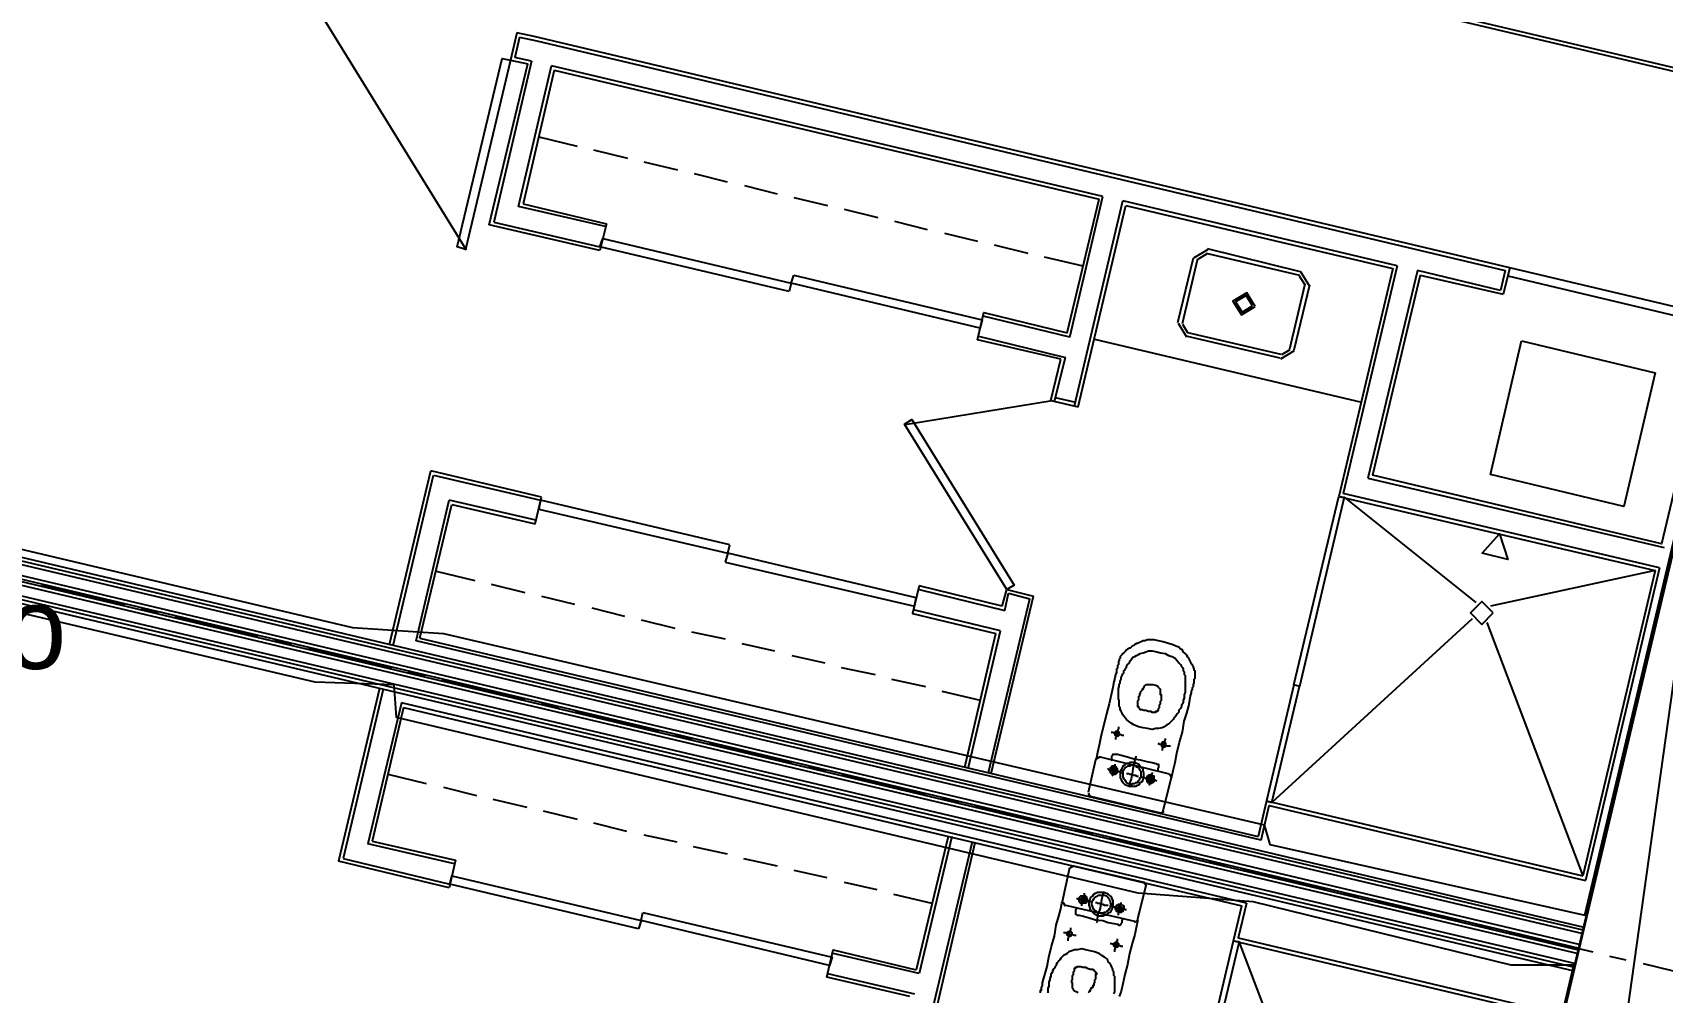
# Model space of a CAD drawing. Header units: feet. Extents: x -84 to 198, y -22 to 181.
# Drawn here: x 41.61 to 65.37, y 87.85 to 101.85 of the extents above; entities that cross this region are included whole.
import ezdxf
from ezdxf.enums import TextEntityAlignment as Align

# ---------------------------------------------------------------- set-up
doc = ezdxf.new("R2010")
doc.units = ezdxf.units.FT
for name, color, linetype in [('A-AREA-UNIDAD', 30, 'CONTINUOUS'), ('A-LINEA', 7, 'CONTINUOUS'), ('A-LINEA-FINA', 9, 'CONTINUOUS'), ('A-MURO-CONCRETO', 8, 'CONTINUOUS'), ('A-NOMBRE-ESPACIO', 2, 'CONTINUOUS')]:
    doc.layers.add(name, color=color, linetype=linetype)

msp = doc.modelspace()

# ---------------------------------------------------------------- linework, layer by layer
at = {"layer": 'A-AREA-UNIDAD'}
for points in [[(27.792, 116.0533), (28.88, 112.5689), (29.84, 108.3733), (30.112, 105.2089), (30.048, 100.6044), (29.408, 96.9244), (29.792, 96.8533), (29.952, 97.5289), (31.008, 97.5289), (33.68, 96.8889), (33.792, 96.1244), (46.272, 93.1733), (47.6, 93.0844), (59.568, 90.2933), (59.648, 90.0089), (64.24, 88.9778), (66.208, 97.2444), (66.4, 97.4578), (67.68, 97.1733), (67.84, 96.9244), (65.792, 88.3733), (66.752, 88.3733), (101.088, 80.2133)], [(62.048, 79.6444), (64.08, 88.2489), (63.168, 88.2489), (59.408, 89.1733), (57.728, 89.2978), (46.912, 91.8578), (46.88, 92.3378), (45.728, 92.3733), (33.312, 95.2889)]]:
    msp.add_lwpolyline(points, dxfattribs=at)
at = {"layer": 'A-LINEA'}
for p, q in [((68.9067, 100.4844), (49.44, 105.0844)), ((49.5067, 105.1244), (68.8667, 100.5511)), ((45.8228, 102.0901), (47.9277, 98.6805)), ((48.7067, 101.7778), (48.64, 101.4844)), ((48.92, 101.7911), (48.6667, 101.8444)), ((48.7067, 101.7778), (48.96, 101.7244)), ((63.1467, 98.4178), (48.92, 101.7911)), ((48.96, 101.7244), (63.08, 98.3778)), ((48.88, 101.4311), (48.64, 101.4844)), ((48.2667, 99.0444), (48.8267, 101.3911)), ((48.88, 101.4311), (48.3333, 99.0844)), ((48.6933, 99.3111), (49.1733, 101.3644)), ((49.2133, 101.2978), (48.76, 99.3511)), ((57.2133, 99.4578), (49.1733, 101.3644)), ((49.2133, 101.2978), (57.16, 99.4178)), ((48.9867, 100.3244), (49.5467, 100.1911)), ((49.7867, 100.1378), (50.28, 100.0178)), ((50.52, 99.9644), (51.0133, 99.8444)), ((51.2533, 99.7911), (51.7333, 99.6711)), ((51.9867, 99.6178), (52.4667, 99.4978)), ((48.76, 99.3511), (49.9733, 99.0578)), ((52.7067, 99.4444), (53.2, 99.3244)), ((56.6933, 97.4711), (57.16, 99.4178)), ((56.7333, 97.4044), (57.2133, 99.4578)), ((56.8, 96.4044), (57.5067, 99.3911)), ((61.5067, 98.4444), (57.5067, 99.3911)), ((49.96, 99.0178), (48.6933, 99.3111)), ((53.44, 99.2711), (53.9333, 99.1511)), ((56.8533, 96.3911), (57.5467, 99.3244)), ((57.5467, 99.3244), (61.44, 98.4044)), ((49.88, 98.6711), (48.2667, 99.0444)), ((48.3333, 99.0844), (49.88, 98.7244)), ((49.9733, 99.0578), (49.88, 98.6711)), ((54.1733, 99.0978), (54.6533, 98.9778)), ((54.9067, 98.9244), (55.3867, 98.8044)), ((55.6267, 98.7511), (56.12, 98.6311)), ((58.7384, 98.68), (58.5378, 98.5561)), ((58.7333, 98.6978), (60.0933, 98.3644)), ((56.36, 98.5778), (56.92, 98.4444)), ((58.3067, 97.6178), (58.5333, 98.5644)), ((58.3733, 97.6044), (58.6, 98.5511)), ((58.723, 98.6151), (58.6027, 98.5408)), ((58.72, 98.6311), (60.08, 98.3111)), ((61.44, 98.4044), (60.6533, 95.0844)), ((61.5067, 98.4444), (60.72, 95.1244)), ((63.1467, 98.4178), (63.0533, 98.0311)), ((60.16, 98.1778), (59.9333, 97.2311)), ((60.2267, 98.1644), (60, 97.2178)), ((60.1573, 98.1748), (60.083, 98.2951)), ((60.2222, 98.1594), (60.0984, 98.36)), ((61.8, 98.3778), (61.08, 95.3511)), ((61.84, 98.3111), (61.1467, 95.3911)), ((63.0133, 98.0844), (61.8, 98.3778)), ((61.84, 98.3111), (63.0533, 98.0311)), ((63.08, 98.3778), (63.0133, 98.0844)), ((56.7333, 97.4044), (55.4667, 97.7111)), ((58.3111, 97.6095), (58.435, 97.4089)), ((58.376, 97.5941), (58.4503, 97.4738)), ((59.8133, 97.1511), (58.4533, 97.4711)), ((56.6, 97.0844), (55.3867, 97.3644)), ((55.4, 97.4178), (56.6667, 97.1111)), ((57.0933, 97.3778), (60.9867, 96.4578)), ((59.8, 97.0978), (58.4267, 97.4178)), ((59.8083, 97.0889), (60.0089, 97.2127)), ((59.8236, 97.1538), (59.944, 97.2281)), ((63.32, 97.3511), (65.2667, 96.8844)), ((56.4533, 96.4844), (56.6, 97.0844)), ((56.5067, 96.4711), (56.6667, 97.1111)), ((56.52, 96.5244), (56.8133, 96.4578)), ((56.4723, 96.475), (54.3316, 96.1287)), ((56.4533, 96.4844), (56.8533, 96.3911)), ((33.4, 96.0444), (64.2133, 88.7644)), ((33.4133, 96.0978), (64.2267, 88.8044)), ((33.3467, 95.7911), (64.16, 88.4978)), ((33.36, 95.8444), (64.1733, 88.5511)), ((33.3867, 95.9911), (64.2133, 88.7111)), ((33.2933, 95.5644), (64.1067, 88.2711)), ((33.32, 95.7111), (64.1467, 88.4178)), ((33.3333, 95.7644), (64.1467, 88.4711)), ((33.2667, 95.4578), (64.08, 88.1644)), ((33.28, 95.5111), (64.0933, 88.2178)), ((46.8133, 92.9244), (47.4133, 95.4578)), ((46.8667, 92.9111), (47.4533, 95.3911)), ((49.0267, 95.0711), (47.4133, 95.4578)), ((47.4533, 95.3911), (49.0133, 95.0311)), ((61.08, 95.3511), (65.4, 94.3378)), ((48.9333, 94.6844), (49.0267, 95.0711)), ((60.6533, 95.0844), (65.2667, 94.0044)), ((65.3333, 94.0444), (60.72, 95.1244)), ((60.7333, 95.0711), (62.6533, 93.5378)), ((47.2, 92.9778), (47.68, 95.0311)), ((47.2533, 93.0178), (47.72, 94.9644)), ((48.9467, 94.7378), (47.68, 95.0311)), ((47.72, 94.9644), (48.9333, 94.6844)), ((47.4933, 93.9911), (48.0533, 93.8578)), ((65.2667, 94.0044), (62.8667, 93.4844)), ((65.2667, 94.0044), (64.2133, 89.5511)), ((65.3333, 94.0444), (64.2533, 89.4844)), ((41.7333, 93.7911), (42.9467, 93.4978)), ((48.2933, 93.8044), (48.7867, 93.6844)), ((55.7467, 93.4844), (54.5333, 93.7778)), ((54.5333, 93.7244), (55.7867, 93.4178)), ((55.7467, 93.4844), (55.8133, 93.7244)), ((55.7867, 93.4178), (55.84, 93.6711)), ((55.8133, 93.7244), (56.2, 93.6311)), ((55.84, 93.6711), (56.1467, 93.5911)), ((43.1867, 93.4444), (43.44, 93.3911)), ((49.0267, 93.6311), (49.5067, 93.5111)), ((49.76, 93.4578), (50.24, 93.3378)), ((55.72, 93.1244), (54.4533, 93.4311)), ((55.5467, 91.0578), (56.1467, 93.5911)), ((55.5867, 91.0444), (56.2, 93.6311)), ((43.68, 93.3378), (44.8933, 93.0444)), ((50.48, 93.2844), (50.9733, 93.1644)), ((62.6, 93.2978), (59.68, 90.6178)), ((62.8133, 93.2444), (64.2133, 89.5511)), ((45.1333, 92.9911), (45.3867, 92.9244)), ((59.52, 90.0711), (47.2, 92.9778)), ((47.2533, 93.0178), (59.48, 90.1244)), ((51.2133, 93.1111), (51.7067, 93.0044)), ((51.9467, 92.9378), (52.4267, 92.8311)), ((55.2, 91.1378), (55.6533, 93.0844)), ((55.2533, 91.1378), (55.72, 93.1244)), ((45.6267, 92.8711), (46.84, 92.5778)), ((52.68, 92.7644), (53.16, 92.6578)), ((47.08, 92.5244), (47.3333, 92.4711)), ((53.4, 92.5911), (53.8933, 92.4844)), ((46.6667, 92.2844), (46.0667, 89.7644)), ((46.72, 92.2711), (46.1333, 89.8044)), ((47.5733, 92.4044), (48.7867, 92.1244)), ((54.1333, 92.4178), (54.6267, 92.3111)), ((54.8667, 92.2444), (55.4267, 92.1111)), ((60.04, 92.2844), (60.04, 92.2844)), ((60.0533, 92.3644), (60.0533, 92.3644)), ((46.9867, 92.0711), (46.4933, 90.0178)), ((47.0133, 92.0044), (46.56, 90.0578)), ((59.3067, 89.1511), (46.9867, 92.0711)), ((47.0133, 92.0044), (59.24, 89.1111)), ((49.0267, 92.0711), (49.28, 92.0044)), ((49.52, 91.9511), (50.7333, 91.6578)), ((50.9733, 91.6044), (51.2267, 91.5511)), ((51.4667, 91.4844), (52.68, 91.2044)), ((57.1641, 91.2832), (57.1079, 91.2485)), ((58.1867, 91.0311), (57.16, 91.2844)), ((46.7867, 91.0311), (47.3467, 90.8978)), ((52.92, 91.1511), (53.1733, 91.0844)), ((53.4133, 91.0311), (54.6267, 90.7378)), ((57.1067, 91.2444), (57, 90.7644)), ((58.2254, 90.9737), (58.1907, 91.0299)), ((47.6, 90.8444), (48.08, 90.7244)), ((58.0933, 90.4978), (58.2133, 90.9911)), ((48.32, 90.6711), (48.8133, 90.5511)), ((54.8667, 90.6844), (55.12, 90.6311)), ((55.36, 90.5644), (56.5733, 90.2844)), ((57.0013, 90.7552), (57.0359, 90.699)), ((57.0267, 90.7111), (58.0533, 90.4711)), ((59.6, 90.6444), (59.48, 90.1244)), ((59.6, 90.6444), (64.2133, 89.5511)), ((49.0533, 90.4978), (49.5467, 90.3778)), ((49.7867, 90.3244), (50.2667, 90.2044)), ((58.0493, 90.459), (58.1054, 90.4937)), ((50.52, 90.1511), (51, 90.0444)), ((54.96, 90.1244), (54.4933, 88.1778)), ((55.0133, 90.1244), (54.5333, 88.1244)), ((56.8133, 90.2178), (57.0667, 90.1644)), ((57.3067, 90.1111), (58.52, 89.8178)), ((47.76, 89.7244), (46.4933, 90.0178)), ((46.56, 90.0578), (47.7733, 89.7778)), ((51.24, 89.9778), (51.7333, 89.8711)), ((55.3067, 90.0444), (54.7067, 87.5111)), ((55.3467, 90.0311), (54.7467, 87.4578)), ((47.68, 89.3778), (46.0667, 89.7644)), ((46.1333, 89.8044), (47.6933, 89.4311)), ((47.7733, 89.7778), (47.68, 89.3778)), ((51.9733, 89.8044), (52.4667, 89.6978)), ((52.7067, 89.6311), (53.1867, 89.5244)), ((56.6267, 89.1778), (56.7333, 89.6711)), ((56.7907, 89.6965), (56.7346, 89.6619)), ((56.7867, 89.6978), (57.8133, 89.4578)), ((58.76, 89.7644), (59.0133, 89.7111)), ((59.2533, 89.6444), (60.4667, 89.3644)), ((53.44, 89.4578), (53.92, 89.3511)), ((57.84, 89.4044), (57.72, 88.9244)), ((57.8521, 89.4004), (57.8174, 89.4565)), ((54.16, 89.2844), (54.72, 89.1511)), ((56.6279, 89.1685), (56.6626, 89.1124)), ((60.7067, 89.2978), (60.9467, 89.2444)), ((61.2, 89.1911), (62.4133, 88.8978)), ((57.68, 88.8844), (56.6533, 89.1244)), ((57.6759, 88.8724), (57.7321, 88.907)), ((59.12, 88.6044), (59.24, 89.1111)), ((62.6533, 88.8444), (62.8933, 88.7911)), ((63.1467, 88.7244), (64.36, 88.4444)), ((54.5333, 88.1244), (53.28, 88.4178)), ((59.12, 88.6044), (63.7333, 87.5111)), ((60.6133, 84.8978), (59.2, 88.5911)), ((64.6, 88.3778), (64.84, 88.3244)), ((65.0933, 88.2711), (66.3067, 87.9778)), ((54.4, 87.7911), (53.1867, 88.0711)), ((53.2, 88.1244), (54.4667, 87.8311))]:
    msp.add_line(p, q, dxfattribs=at)
for points in [[(48.6667, 101.8444), (48.5733, 101.4444), (48.8267, 101.3911)], [(48.5733, 101.4444), (47.92, 98.6844), (47.8, 98.7244), (48.4533, 101.4711), (48.5733, 101.4444)], [(52.64, 98.0711), (49.88, 98.7244), (49.92, 98.8444), (52.6667, 98.1911), (52.64, 98.0711)], [(65.9067, 97.7644), (63.1467, 98.4178), (63.12, 98.2978), (65.88, 97.6444), (65.9067, 97.7644)], [(52.7067, 98.3111), (55.4533, 97.6578), (55.4267, 97.5378), (52.6667, 98.1911), (52.7067, 98.3111)], [(59.4355, 97.8527), (59.3117, 98.0533), (59.1111, 97.9295), (59.235, 97.7289), (59.4355, 97.8527)], [(59.3966, 97.8619), (59.3025, 98.0144), (59.1501, 97.9203), (59.2442, 97.7678), (59.3966, 97.8619)], [(55.3867, 97.3644), (55.48, 97.7644), (56.6933, 97.4711)], [(67.9067, 97.1111), (63.6533, 79.0978), (62.0267, 79.4844), (66.28, 97.4978), (67.9067, 97.1111)], [(66.0533, 97.3111), (65.36, 94.3911), (61.1467, 95.3911)], [(65.2667, 96.8844), (64.8133, 94.9378), (62.8667, 95.4044), (63.32, 97.3511)], [(55.8133, 93.7244), (54.32, 96.1378), (54.4267, 96.2044), (55.92, 93.7911), (55.8133, 93.7244)], [(60.7333, 95.0711), (60.08, 92.3111), (60, 92.3378), (60.6533, 95.0844), (60.7333, 95.0711)], [(51.7733, 94.3778), (49.0133, 95.0311), (48.9867, 94.8978), (51.7467, 94.2578), (51.7733, 94.3778)], [(60.6933, 95.0311), (60.6933, 95.0311), (60.6933, 95.0311)], [(51.7067, 94.1244), (54.4667, 93.4844), (54.4933, 93.6044), (51.7467, 94.2578), (51.7067, 94.1244)], [(54.5333, 93.7778), (54.44, 93.3778), (55.6533, 93.0844)], [(62.9067, 93.3844), (62.74, 93.5511), (62.5733, 93.3844), (62.74, 93.2178), (62.9067, 93.3844)], [(58.2133, 90.9911), (58.2267, 91.0178), (58.24, 91.0844), (58.2667, 91.2044), (58.2933, 91.3378), (58.3333, 91.4978), (58.3733, 91.6444), (58.4, 91.8044), (58.44, 91.9244), (58.4667, 92.0311), (58.48, 92.1111), (58.4933, 92.1778), (58.5067, 92.2178), (58.5067, 92.2444), (58.52, 92.2711), (58.52, 92.2844), (58.52, 92.2978), (58.5333, 92.3111), (58.5333, 92.3244), (58.5333, 92.3378), (58.5333, 92.3511), (58.5467, 92.3644), (58.5467, 92.3778), (58.5467, 92.3911), (58.5467, 92.4178), (58.56, 92.4311), (58.56, 92.4444), (58.56, 92.4578), (58.56, 92.4711), (58.56, 92.4844), (58.56, 92.4978), (58.56, 92.5111), (58.56, 92.5378), (58.5467, 92.5511), (58.5467, 92.5644), (58.5333, 92.5778), (58.5333, 92.6044), (58.52, 92.6178), (58.52, 92.6311), (58.5067, 92.6444), (58.4933, 92.6711), (58.48, 92.6844), (58.48, 92.6978), (58.4667, 92.7244), (58.4533, 92.7378), (58.44, 92.7644), (58.4267, 92.7778), (58.4133, 92.7911), (58.3867, 92.8178), (58.3733, 92.8444), (58.3467, 92.8578), (58.32, 92.8844), (58.28, 92.8978), (58.2267, 92.9244), (58.1733, 92.9378), (58.0933, 92.9644), (58.0267, 92.9778), (57.96, 92.9911), (57.9067, 92.9911), (57.8667, 92.9911), (57.8267, 92.9778), (57.8, 92.9778), (57.7733, 92.9644), (57.7467, 92.9511), (57.72, 92.9378), (57.7067, 92.9378), (57.68, 92.9244), (57.6667, 92.9111), (57.64, 92.8978), (57.6267, 92.8844), (57.6133, 92.8711), (57.6, 92.8711), (57.5733, 92.8578), (57.56, 92.8444), (57.5467, 92.8311), (57.5333, 92.8178), (57.52, 92.8044), (57.5067, 92.7911), (57.4933, 92.7778), (57.48, 92.7644), (57.4667, 92.7511), (57.4667, 92.7244), (57.4533, 92.7111), (57.4533, 92.6978), (57.4533, 92.6844), (57.44, 92.6711), (57.44, 92.6578), (57.44, 92.6444), (57.44, 92.6311), (57.4267, 92.6178), (57.4267, 92.6044), (57.4267, 92.5911), (57.4267, 92.5778), (57.4133, 92.5644), (57.4133, 92.5511), (57.4133, 92.5378), (57.4133, 92.5244), (57.4133, 92.5111), (57.4, 92.4844), (57.3867, 92.4311), (57.3733, 92.3778), (57.36, 92.2978), (57.3333, 92.1911), (57.3067, 92.0578), (57.2667, 91.9111), (57.2267, 91.7511), (57.1867, 91.6044), (57.16, 91.4578), (57.1333, 91.3511), (57.12, 91.2711), (57.1067, 91.2444)], [(57.8, 91.7111), (57.7333, 91.7244), (57.6667, 91.7511), (57.6267, 91.7778), (57.5867, 91.8044), (57.56, 91.8311), (57.5333, 91.8578), (57.5067, 91.8978), (57.4933, 91.9244), (57.48, 91.9511), (57.4667, 91.9778), (57.4667, 92.0044), (57.4533, 92.0178), (57.4533, 92.0444), (57.4533, 92.0711), (57.4533, 92.0844), (57.4533, 92.1111), (57.44, 92.1244), (57.44, 92.1511), (57.44, 92.1644), (57.44, 92.1911), (57.44, 92.2044), (57.44, 92.2311), (57.44, 92.2578), (57.44, 92.2844), (57.4533, 92.3111), (57.4533, 92.3378), (57.4667, 92.3644), (57.4667, 92.3911), (57.48, 92.4178), (57.48, 92.4444), (57.4933, 92.4711), (57.5067, 92.4978), (57.52, 92.5111), (57.52, 92.5378), (57.5333, 92.5511), (57.5467, 92.5778), (57.56, 92.5911), (57.56, 92.6044), (57.5733, 92.6311), (57.5867, 92.6444), (57.6, 92.6578), (57.6, 92.6711), (57.6133, 92.6844), (57.6267, 92.6978), (57.64, 92.7244), (57.6533, 92.7378), (57.68, 92.7511), (57.7067, 92.7644), (57.7333, 92.7778), (57.76, 92.7911), (57.8, 92.8044), (57.84, 92.8178), (57.88, 92.8311), (57.9333, 92.8311), (58, 92.8178), (58.0533, 92.8044), (58.12, 92.7911), (58.1733, 92.7644), (58.2267, 92.7511), (58.2667, 92.7244), (58.2933, 92.6978), (58.32, 92.6578), (58.3467, 92.6311), (58.36, 92.6044), (58.3733, 92.5911), (58.3867, 92.5644), (58.3867, 92.5378), (58.4, 92.5244), (58.4, 92.4978), (58.4, 92.4844), (58.4133, 92.4711), (58.4133, 92.4444), (58.4133, 92.4311), (58.4133, 92.4044), (58.4133, 92.3911), (58.4133, 92.3644), (58.4133, 92.3511), (58.4133, 92.3244), (58.4133, 92.2978), (58.4133, 92.2711), (58.4133, 92.2578), (58.4133, 92.2311), (58.4, 92.1911), (58.4, 92.1644), (58.4, 92.1378), (58.3867, 92.1111), (58.3867, 92.0844), (58.3733, 92.0578), (58.36, 92.0444), (58.36, 92.0178), (58.3467, 91.9911), (58.3333, 91.9778), (58.32, 91.9644), (58.32, 91.9378), (58.3067, 91.9244), (58.2933, 91.9111), (58.28, 91.8844), (58.2667, 91.8711), (58.2533, 91.8578), (58.24, 91.8311), (58.2267, 91.8178), (58.2133, 91.8044), (58.1867, 91.7778), (58.1733, 91.7644), (58.1467, 91.7511), (58.1067, 91.7244), (58.08, 91.7111), (58.0267, 91.6978), (57.9867, 91.6978), (57.9333, 91.6844), (57.8667, 91.6978), (57.8, 91.7111)], [(57.96, 91.9378), (57.9733, 91.9378), (57.9867, 91.9378), (57.9867, 91.9511), (58, 91.9511), (58.0133, 91.9511), (58.0133, 91.9644), (58.0267, 91.9644), (58.0267, 91.9778), (58.0267, 91.9911), (58.04, 92.0044), (58.04, 92.0178), (58.04, 92.0311), (58.04, 92.0444), (58.0533, 92.0578), (58.0533, 92.0711), (58.0533, 92.0844), (58.0533, 92.0978), (58.0667, 92.1111), (58.0667, 92.1244), (58.0667, 92.1378), (58.0667, 92.1511), (58.0667, 92.1644), (58.0667, 92.1778), (58.0667, 92.1911), (58.0533, 92.1911), (58.0533, 92.2044), (58.0533, 92.2178), (58.0533, 92.2311), (58.0533, 92.2444), (58.0533, 92.2578), (58.0533, 92.2711), (58.04, 92.2844), (58.0267, 92.2978), (58.0133, 92.3111), (57.9867, 92.3244), (57.9467, 92.3378), (57.9067, 92.3378), (57.88, 92.3378), (57.8667, 92.3378), (57.84, 92.3378), (57.8267, 92.3244), (57.8133, 92.3111), (57.8133, 92.2978), (57.8, 92.2844), (57.8, 92.2711), (57.7867, 92.2711), (57.7867, 92.2578), (57.7733, 92.2444), (57.76, 92.2311), (57.76, 92.2178), (57.76, 92.2044), (57.7467, 92.2044), (57.7467, 92.1911), (57.7467, 92.1778), (57.7333, 92.1644), (57.7333, 92.1511), (57.7333, 92.1378), (57.7333, 92.1111), (57.72, 92.0978), (57.72, 92.0844), (57.72, 92.0711), (57.72, 92.0578), (57.72, 92.0444), (57.72, 92.0311), (57.72, 92.0178), (57.7333, 92.0178), (57.7333, 92.0044), (57.7467, 91.9911), (57.76, 91.9778), (57.7867, 91.9778), (57.8133, 91.9644), (57.84, 91.9644), (57.88, 91.9511), (57.9067, 91.9511), (57.9333, 91.9378), (57.9467, 91.9378), (57.96, 91.9378)], [(59.68, 90.6178), (60.08, 92.3111), (60, 92.3378), (59.6, 90.6444), (59.68, 90.6178)], [(57.3333, 91.6444), (57.36, 91.6444), (57.3733, 91.6311), (57.4133, 91.6311), (57.44, 91.6178), (57.4667, 91.6178), (57.4933, 91.6044), (57.5067, 91.6044), (57.52, 91.6044)], [(57.4267, 91.6578), (57.4133, 91.6578), (57.4, 91.6578), (57.4, 91.6444), (57.3867, 91.6444), (57.3867, 91.6311), (57.3867, 91.6178), (57.3867, 91.6044), (57.4, 91.6044), (57.4, 91.5911), (57.4133, 91.5911), (57.4267, 91.5911), (57.44, 91.5911), (57.44, 91.6044), (57.4533, 91.6044), (57.4533, 91.6178), (57.4533, 91.6311), (57.4533, 91.6444), (57.44, 91.6444), (57.44, 91.6578), (57.4267, 91.6578)], [(57.44, 91.7244), (57.44, 91.7111), (57.44, 91.6978), (57.4267, 91.6711), (57.4267, 91.6444), (57.4133, 91.6178), (57.4133, 91.5778), (57.4, 91.5644), (57.4, 91.5378)], [(58.12, 91.5511), (58.12, 91.5378), (58.1067, 91.5111), (58.1067, 91.4844), (58.0933, 91.4444), (58.0933, 91.4178), (58.08, 91.4044), (58.08, 91.3778)], [(57.3333, 91.2311), (57.3467, 91.2444), (57.3467, 91.2578), (57.3467, 91.2844), (57.3467, 91.2978), (57.36, 91.3111), (57.36, 91.3244), (57.3733, 91.3244), (57.3867, 91.3244), (57.4267, 91.3244), (57.48, 91.3111), (57.5733, 91.2844), (57.6667, 91.2578), (57.76, 91.2444), (57.8533, 91.2178), (57.9333, 91.2044), (57.9867, 91.1911), (58, 91.1778), (58.0133, 91.1778), (58.0267, 91.1778), (58.0267, 91.1644), (58.0267, 91.1511), (58.0267, 91.1378), (58.0267, 91.1244), (58.0133, 91.1111), (58.0133, 91.0978), (58.0133, 91.0844)], [(57.6933, 91.2978), (57.6933, 91.2844), (57.68, 91.2444), (57.6667, 91.1778), (57.6533, 91.1111), (57.64, 91.0311), (57.6267, 90.9644), (57.6, 90.8978), (57.6, 90.8578), (57.5867, 90.8444)], [(58.0133, 91.4844), (58.04, 91.4711), (58.0533, 91.4711), (58.0933, 91.4711), (58.12, 91.4578), (58.1467, 91.4444), (58.1733, 91.4444), (58.1867, 91.4444), (58.2, 91.4444)], [(58.1067, 91.4978), (58.0933, 91.4978), (58.08, 91.4978), (58.08, 91.4844), (58.0667, 91.4844), (58.0667, 91.4711), (58.0667, 91.4578), (58.0667, 91.4444), (58.08, 91.4311), (58.0933, 91.4311), (58.1067, 91.4311), (58.12, 91.4311), (58.12, 91.4444), (58.1333, 91.4444), (58.1333, 91.4578), (58.1333, 91.4711), (58.1333, 91.4844), (58.12, 91.4844), (58.12, 91.4978), (58.1067, 91.4978)], [(57.28, 91.1111), (57.2933, 91.1111), (57.3067, 91.0978), (57.3467, 91.0978), (57.3733, 91.0844), (57.4133, 91.0844), (57.4533, 91.0711), (57.48, 91.0578), (57.4933, 91.0578), (57.5067, 91.0578)], [(57.3867, 91.1511), (57.3733, 91.1511), (57.36, 91.1511), (57.3467, 91.1511), (57.3467, 91.1378), (57.3333, 91.1378), (57.3333, 91.1244), (57.32, 91.1244), (57.32, 91.1111), (57.3067, 91.0978), (57.3067, 91.0844), (57.32, 91.0711), (57.32, 91.0578), (57.3333, 91.0444), (57.3467, 91.0311), (57.36, 91.0311), (57.3733, 91.0311), (57.3867, 91.0311), (57.4, 91.0311), (57.4, 91.0444), (57.4133, 91.0444), (57.4267, 91.0578), (57.4267, 91.0711), (57.4267, 91.0844), (57.4267, 91.0978), (57.4267, 91.1111), (57.4133, 91.1244), (57.4133, 91.1378), (57.4, 91.1378), (57.3867, 91.1511)], [(57.3733, 91.1244), (57.36, 91.1244), (57.36, 91.1111), (57.3467, 91.1111), (57.3467, 91.0978), (57.3333, 91.0844), (57.3467, 91.0844), (57.3467, 91.0711), (57.36, 91.0578), (57.3733, 91.0578), (57.3867, 91.0578), (57.4, 91.0711), (57.4, 91.0844), (57.4, 91.0978), (57.4, 91.1111), (57.3867, 91.1111), (57.3867, 91.1244), (57.3733, 91.1244)], [(57.3867, 91.1778), (57.3867, 91.1644), (57.3867, 91.1378), (57.3733, 91.1111), (57.3733, 91.0711), (57.36, 91.0444), (57.36, 91.0178), (57.3467, 91.0044)], [(57.68, 91.2044), (57.64, 91.2044), (57.6133, 91.2044), (57.5867, 91.1911), (57.56, 91.1911), (57.5333, 91.1644), (57.5067, 91.1511), (57.4933, 91.1244), (57.48, 91.0978), (57.4667, 91.0711), (57.4667, 91.0311), (57.4667, 91.0044), (57.4667, 90.9778), (57.48, 90.9511), (57.4933, 90.9244), (57.52, 90.8978), (57.5333, 90.8844), (57.56, 90.8711), (57.6, 90.8578), (57.6267, 90.8578), (57.6533, 90.8578), (57.6933, 90.8578), (57.72, 90.8711), (57.7467, 90.8844), (57.76, 90.9111), (57.7867, 90.9244), (57.8, 90.9511), (57.8133, 90.9911), (57.8133, 91.0178), (57.8133, 91.0444), (57.8, 91.0844), (57.8, 91.1111), (57.7733, 91.1378), (57.76, 91.1511), (57.7333, 91.1778), (57.7067, 91.1911), (57.68, 91.2044)], [(57.6667, 91.1644), (57.64, 91.1644), (57.6267, 91.1644), (57.6, 91.1511), (57.5733, 91.1511), (57.56, 91.1378), (57.5333, 91.1244), (57.52, 91.0978), (57.5067, 91.0844), (57.5067, 91.0578), (57.5067, 91.0311), (57.5067, 91.0044), (57.5067, 90.9911), (57.52, 90.9644), (57.5333, 90.9511), (57.5467, 90.9244), (57.56, 90.9111), (57.5867, 90.8978), (57.6, 90.8978), (57.6267, 90.8844), (57.6533, 90.8978), (57.68, 90.8978), (57.6933, 90.9111), (57.72, 90.9111), (57.7333, 90.9378), (57.7467, 90.9511), (57.76, 90.9778), (57.7733, 90.9911), (57.7733, 91.0178), (57.7733, 91.0444), (57.7733, 91.0711), (57.76, 91.0844), (57.7467, 91.1111), (57.7333, 91.1244), (57.7067, 91.1378), (57.6933, 91.1511), (57.6667, 91.1644)], [(57.56, 91.0444), (57.5867, 91.0444), (57.6, 91.0311), (57.6267, 91.0311), (57.6667, 91.0178), (57.6933, 91.0178), (57.7067, 91.0044), (57.7333, 91.0044)], [(57.9333, 91.0578), (57.9333, 91.0444), (57.92, 91.0311), (57.92, 91.0044), (57.9067, 90.9778), (57.9067, 90.9511), (57.8933, 90.9244), (57.8933, 90.8978), (57.8933, 90.8844), (57.88, 90.8711)], [(57.7733, 90.9911), (57.7867, 90.9911), (57.8, 90.9911), (57.84, 90.9778), (57.8667, 90.9644), (57.9067, 90.9644), (57.9467, 90.9511), (57.9733, 90.9511), (58, 90.9378)], [(57.92, 91.0178), (57.9067, 91.0178), (57.8933, 91.0178), (57.88, 91.0178), (57.8667, 91.0044), (57.8533, 90.9911), (57.8533, 90.9778), (57.84, 90.9644), (57.8533, 90.9511), (57.8533, 90.9378), (57.8533, 90.9244), (57.8667, 90.9244), (57.8667, 90.9111), (57.88, 90.9111), (57.8933, 90.9111), (57.9067, 90.8978), (57.92, 90.8978), (57.92, 90.9111), (57.9333, 90.9111), (57.9467, 90.9111), (57.9467, 90.9244), (57.96, 90.9244), (57.96, 90.9378), (57.96, 90.9511), (57.96, 90.9644), (57.96, 90.9778), (57.96, 90.9911), (57.96, 91.0044), (57.9467, 91.0044), (57.9333, 91.0178), (57.92, 91.0178)], [(57.92, 90.9911), (57.9067, 90.9911), (57.8933, 90.9911), (57.88, 90.9911), (57.88, 90.9778), (57.88, 90.9644), (57.88, 90.9511), (57.88, 90.9378), (57.8933, 90.9378), (57.9067, 90.9378), (57.92, 90.9378), (57.9333, 90.9378), (57.9333, 90.9511), (57.9333, 90.9644), (57.9333, 90.9778), (57.9333, 90.9911), (57.92, 90.9911)], [(59.52, 90.0711), (59.64, 90.5778), (64.2533, 89.4844)], [(59.6533, 90.6711), (59.6533, 90.6711), (59.6533, 90.6711)], [(50.44, 88.7778), (47.6933, 89.4311), (47.72, 89.5511), (50.48, 88.8978), (50.44, 88.7778)], [(56.3067, 87.8444), (56.3067, 87.8578), (56.3067, 87.8711), (56.3067, 87.8844), (56.32, 87.8844), (56.32, 87.8978), (56.32, 87.9244), (56.3333, 87.9511), (56.3333, 87.9911), (56.3467, 88.0444), (56.3733, 88.1244), (56.4, 88.2311), (56.4267, 88.3644), (56.4667, 88.5244), (56.5067, 88.6711), (56.5333, 88.8311), (56.5733, 88.9644), (56.6, 89.0711), (56.6133, 89.1511), (56.6267, 89.1778)], [(56.84, 89.2311), (56.84, 89.2178), (56.8667, 89.2178), (56.8933, 89.2178), (56.9333, 89.2044), (56.9733, 89.1911), (57, 89.1911), (57.04, 89.1778), (57.0533, 89.1778), (57.0667, 89.1778)], [(56.9067, 89.1511), (56.8933, 89.1511), (56.88, 89.1644), (56.8667, 89.1778), (56.8667, 89.1911), (56.8667, 89.2044), (56.8667, 89.2178), (56.8667, 89.2311), (56.88, 89.2311), (56.88, 89.2444), (56.8933, 89.2578), (56.9067, 89.2578), (56.92, 89.2578), (56.9333, 89.2578), (56.9467, 89.2578), (56.96, 89.2578), (56.96, 89.2444), (56.9733, 89.2444), (56.9733, 89.2311), (56.9867, 89.2178), (56.9867, 89.2044), (56.9867, 89.1911), (56.9867, 89.1778), (56.9733, 89.1778), (56.9733, 89.1644), (56.96, 89.1511), (56.9467, 89.1511), (56.9333, 89.1511), (56.92, 89.1511), (56.9067, 89.1511)], [(56.92, 89.1778), (56.9067, 89.1778), (56.8933, 89.1911), (56.8933, 89.2044), (56.8933, 89.2178), (56.9067, 89.2311), (56.92, 89.2311), (56.9333, 89.2311), (56.9467, 89.2311), (56.9467, 89.2178), (56.96, 89.2178), (56.96, 89.2044), (56.96, 89.1911), (56.9467, 89.1911), (56.9467, 89.1778), (56.9333, 89.1778), (56.92, 89.1778)], [(56.9067, 89.1111), (56.9067, 89.1378), (56.92, 89.1511), (56.92, 89.1911), (56.9333, 89.2178), (56.9333, 89.2444), (56.9467, 89.2711), (56.9467, 89.2844), (56.9467, 89.2978)], [(57.1467, 88.9644), (57.12, 88.9778), (57.0933, 88.9911), (57.0667, 89.0178), (57.0533, 89.0311), (57.0267, 89.0578), (57.0267, 89.0844), (57.0133, 89.1244), (57.0133, 89.1511), (57.0133, 89.1778), (57.0267, 89.2044), (57.04, 89.2444), (57.0667, 89.2578), (57.08, 89.2844), (57.1067, 89.2978), (57.1333, 89.3111), (57.1733, 89.3111), (57.2, 89.3111), (57.2267, 89.3111), (57.2667, 89.2978), (57.2933, 89.2844), (57.3067, 89.2711), (57.3333, 89.2444), (57.3467, 89.2178), (57.36, 89.1911), (57.36, 89.1644), (57.36, 89.1378), (57.36, 89.0978), (57.3467, 89.0711), (57.3333, 89.0444), (57.32, 89.0178), (57.2933, 89.0044), (57.2667, 88.9778), (57.24, 88.9778), (57.2133, 88.9644), (57.1867, 88.9644), (57.1467, 88.9644)], [(57.16, 89.0044), (57.1333, 89.0178), (57.12, 89.0311), (57.0933, 89.0444), (57.08, 89.0578), (57.0667, 89.0844), (57.0667, 89.0978), (57.0533, 89.1244), (57.0533, 89.1511), (57.0533, 89.1778), (57.0667, 89.1911), (57.08, 89.2178), (57.0933, 89.2311), (57.1067, 89.2444), (57.1333, 89.2578), (57.1467, 89.2711), (57.1733, 89.2711), (57.2, 89.2711), (57.2267, 89.2711), (57.24, 89.2711), (57.2667, 89.2578), (57.28, 89.2444), (57.3067, 89.2178), (57.3067, 89.2044), (57.32, 89.1778), (57.32, 89.1644), (57.3333, 89.1378), (57.32, 89.1111), (57.32, 89.0844), (57.3067, 89.0711), (57.2933, 89.0444), (57.2667, 89.0311), (57.2533, 89.0178), (57.2267, 89.0178), (57.2133, 89.0044), (57.1867, 89.0044), (57.16, 89.0044)], [(57.1067, 89.1644), (57.12, 89.1644), (57.1333, 89.1511), (57.16, 89.1511), (57.1867, 89.1378), (57.2133, 89.1378), (57.24, 89.1244), (57.2667, 89.1244), (57.28, 89.1244), (57.2933, 89.1244)], [(57.12, 88.8711), (57.1333, 88.8844), (57.1333, 88.9244), (57.1467, 88.9911), (57.1733, 89.0578), (57.1867, 89.1378), (57.2, 89.2044), (57.2133, 89.2711), (57.2267, 89.3111), (57.2267, 89.3244)], [(57.4533, 89.0178), (57.44, 89.0178), (57.4267, 89.0311), (57.4133, 89.0311), (57.4133, 89.0444), (57.4, 89.0578), (57.4, 89.0711), (57.4, 89.0844), (57.4, 89.0978), (57.4133, 89.1111), (57.4133, 89.1244), (57.4267, 89.1244), (57.44, 89.1378), (57.4533, 89.1378), (57.4667, 89.1378), (57.48, 89.1378), (57.4933, 89.1244), (57.5067, 89.1244), (57.5067, 89.1111), (57.52, 89.1111), (57.52, 89.0978), (57.52, 89.0844), (57.52, 89.0711), (57.52, 89.0578), (57.5067, 89.0444), (57.5067, 89.0311), (57.4933, 89.0311), (57.48, 89.0178), (57.4667, 89.0178), (57.4533, 89.0178)], [(57.44, 88.9778), (57.44, 88.9911), (57.44, 89.0044), (57.4533, 89.0311), (57.4533, 89.0578), (57.4667, 89.0844), (57.4667, 89.1244), (57.48, 89.1378), (57.48, 89.1644)], [(59.3067, 89.1511), (59.1867, 88.6444), (63.8, 87.5511)], [(50.5067, 89.0178), (53.2667, 88.3644), (53.2267, 88.2444), (50.48, 88.8978), (50.5067, 89.0178)], [(56.8267, 89.0844), (56.8267, 89.0711), (56.8267, 89.0578), (56.8133, 89.0444), (56.8133, 89.0311), (56.8133, 89.0178), (56.8133, 89.0044), (56.8133, 88.9911), (56.8267, 88.9911), (56.84, 88.9778), (56.8667, 88.9778), (56.9333, 88.9644), (57.0133, 88.9378), (57.1067, 88.9111), (57.2133, 88.8978), (57.2933, 88.8711), (57.3733, 88.8578), (57.4267, 88.8444), (57.4533, 88.8311), (57.4667, 88.8311), (57.48, 88.8444), (57.48, 88.8578), (57.4933, 88.8711), (57.4933, 88.8844), (57.4933, 88.8978), (57.4933, 88.9111), (57.5067, 88.9244)], [(57.3333, 89.1111), (57.3467, 89.1111), (57.36, 89.0978), (57.3867, 89.0978), (57.4267, 89.0844), (57.4667, 89.0844), (57.4933, 89.0711), (57.5333, 89.0578), (57.5467, 89.0578), (57.56, 89.0578)], [(57.4533, 89.0444), (57.44, 89.0444), (57.44, 89.0578), (57.4267, 89.0578), (57.4267, 89.0711), (57.4267, 89.0844), (57.44, 89.0978), (57.44, 89.1111), (57.4533, 89.1111), (57.4667, 89.1111), (57.48, 89.0978), (57.4933, 89.0844), (57.4933, 89.0711), (57.4933, 89.0578), (57.48, 89.0578), (57.48, 89.0444), (57.4667, 89.0444), (57.4533, 89.0444)], [(57.72, 88.9244), (57.72, 88.8844), (57.7067, 88.8178), (57.68, 88.6978), (57.64, 88.5644), (57.6, 88.4178), (57.5733, 88.2578), (57.5333, 88.1111), (57.5067, 87.9778), (57.48, 87.8711), (57.4533, 87.7911)], [(56.64, 88.7244), (56.6533, 88.7244), (56.6667, 88.7244), (56.6933, 88.7111), (56.72, 88.7111), (56.7467, 88.6978), (56.7733, 88.6978), (56.8, 88.6844), (56.8133, 88.6844), (56.8267, 88.6844)], [(56.72, 88.6711), (56.7067, 88.6711), (56.7067, 88.6844), (56.6933, 88.6844), (56.6933, 88.6978), (56.6933, 88.7111), (56.6933, 88.7244), (56.7067, 88.7244), (56.7067, 88.7378), (56.72, 88.7378), (56.7333, 88.7378), (56.7467, 88.7378), (56.76, 88.7244), (56.76, 88.7111), (56.76, 88.6978), (56.76, 88.6844), (56.7467, 88.6711), (56.7333, 88.6711), (56.72, 88.6711)], [(56.7067, 88.6044), (56.7067, 88.6178), (56.7067, 88.6311), (56.72, 88.6578), (56.72, 88.6844), (56.7333, 88.7111), (56.7333, 88.7511), (56.7467, 88.7644), (56.7467, 88.7911)], [(53.1867, 88.0711), (53.28, 88.4711), (54.4933, 88.1778)], [(57.0267, 88.4578), (56.96, 88.4711), (56.9067, 88.4844), (56.84, 88.4711), (56.8, 88.4711), (56.76, 88.4578), (56.72, 88.4444), (56.6933, 88.4178), (56.6667, 88.4044), (56.64, 88.3911), (56.6133, 88.3644), (56.6, 88.3511), (56.5867, 88.3244), (56.5733, 88.3111), (56.56, 88.2978), (56.5467, 88.2844), (56.5333, 88.2578), (56.5333, 88.2444), (56.52, 88.2311), (56.5067, 88.2044), (56.4933, 88.1911), (56.48, 88.1644), (56.48, 88.1511), (56.4667, 88.1244), (56.4533, 88.1111), (56.4533, 88.0844), (56.44, 88.0578), (56.44, 88.0311), (56.4267, 88.0044), (56.4267, 87.9644), (56.4267, 87.9378), (56.4133, 87.9111), (56.4133, 87.8844), (56.4133, 87.8711), (56.4133, 87.8444)], [(57.3733, 87.8311), (57.3867, 87.8578), (57.3867, 87.8844), (57.3867, 87.9111), (57.3867, 87.9378), (57.3867, 87.9511), (57.3867, 87.9778), (57.3867, 88.0044), (57.3867, 88.0178), (57.3867, 88.0444), (57.3867, 88.0578), (57.3867, 88.0844), (57.3733, 88.0978), (57.3733, 88.1244), (57.3733, 88.1511), (57.36, 88.1644), (57.36, 88.1911), (57.3467, 88.2178), (57.3333, 88.2444), (57.32, 88.2711), (57.2933, 88.2978), (57.28, 88.3378), (57.24, 88.3644), (57.2, 88.3911), (57.16, 88.4178), (57.0933, 88.4444), (57.0267, 88.4578)], [(57.32, 88.5644), (57.3333, 88.5644), (57.3467, 88.5644), (57.3733, 88.5511), (57.4, 88.5511), (57.4267, 88.5378), (57.4533, 88.5378), (57.48, 88.5244), (57.4933, 88.5244), (57.5067, 88.5244)], [(57.4, 88.5111), (57.3867, 88.5111), (57.3867, 88.5244), (57.3733, 88.5244), (57.3733, 88.5378), (57.3733, 88.5511), (57.3733, 88.5644), (57.3867, 88.5644), (57.3867, 88.5778), (57.4, 88.5778), (57.4133, 88.5778), (57.4267, 88.5778), (57.4267, 88.5644), (57.44, 88.5644), (57.44, 88.5511), (57.44, 88.5378), (57.44, 88.5244), (57.4267, 88.5111), (57.4133, 88.5111), (57.4, 88.5111)], [(57.3867, 88.4444), (57.3867, 88.4578), (57.3867, 88.4711), (57.4, 88.4978), (57.4, 88.5244), (57.4133, 88.5511), (57.4133, 88.5911), (57.4267, 88.6044), (57.4267, 88.6311)], [(59.2, 88.5911), (58.8, 86.8978), (58.72, 86.9111), (59.12, 88.6044), (59.2, 88.5911)], [(59.1467, 88.5511), (59.1467, 88.5511), (59.1467, 88.5511)], [(56.8533, 87.8444), (56.8267, 87.8578), (56.8, 87.8711), (56.7867, 87.8844), (56.7867, 87.8978), (56.7733, 87.9111), (56.7733, 87.9244), (56.7733, 87.9378), (56.7733, 87.9511), (56.7733, 87.9644), (56.7733, 87.9778), (56.7733, 87.9911), (56.76, 87.9911), (56.76, 88.0044), (56.76, 88.0178), (56.76, 88.0311), (56.7733, 88.0444), (56.7733, 88.0578), (56.7733, 88.0711), (56.7733, 88.0844), (56.7733, 88.0978), (56.7867, 88.1111), (56.7867, 88.1244), (56.7867, 88.1378), (56.7867, 88.1511), (56.8, 88.1644), (56.8, 88.1778), (56.8, 88.1911), (56.8, 88.2044), (56.8133, 88.2044), (56.8133, 88.2178), (56.8267, 88.2178), (56.84, 88.2178), (56.84, 88.2311), (56.8533, 88.2311), (56.8667, 88.2311), (56.88, 88.2311), (56.8933, 88.2311), (56.92, 88.2178), (56.96, 88.2178), (56.9867, 88.2044), (57.0267, 88.1911), (57.0533, 88.1911), (57.0667, 88.1911), (57.0667, 88.1778)], [(57.0667, 88.1778), (57.08, 88.1778), (57.0933, 88.1644), (57.1067, 88.1511), (57.1067, 88.1378), (57.12, 88.1378), (57.12, 88.1244), (57.12, 88.1111), (57.1067, 88.1111), (57.1067, 88.0978), (57.1067, 88.0844), (57.1067, 88.0711), (57.1067, 88.0578), (57.1067, 88.0444), (57.0933, 88.0311), (57.0933, 88.0178), (57.0933, 88.0044), (57.0933, 87.9911), (57.08, 87.9778), (57.08, 87.9644), (57.08, 87.9511), (57.0667, 87.9511), (57.0667, 87.9378), (57.0667, 87.9244), (57.0533, 87.9244), (57.0533, 87.9111), (57.04, 87.9111), (57.04, 87.8978), (57.0267, 87.8844), (57.0267, 87.8711), (57.0133, 87.8711), (57.0133, 87.8578), (57, 87.8444)]]:
    msp.add_lwpolyline(points, dxfattribs=at)
at = {"layer": 'A-LINEA-FINA'}
msp.add_lwpolyline([(63.12, 94.1644), (62.7467, 94.2578), (63, 94.5378), (63.12, 94.1644), (63.12, 94.1644)], dxfattribs=at)
at = {"layer": 'A-MURO-CONCRETO'}
for points in [[(66.2, 97.1111), (62.0267, 79.4844), (63.7333, 79.4844), (66.2, 97.1111)], [(66.2, 97.1111), (67.9067, 97.1111), (63.7333, 79.4844), (66.2, 97.1111), (66.2, 97.1111)]]:
    msp.add_lwpolyline(points, dxfattribs=at)

# ---------------------------------------------------------------- texts
at = {"layer": 'A-NOMBRE-ESPACIO'}
msp.add_text('Dormitorio', height=1.2, dxfattribs=at).set_placement((38.4, 92.5689), align=Align.CENTER)

doc.saveas('drawing.dxf')
